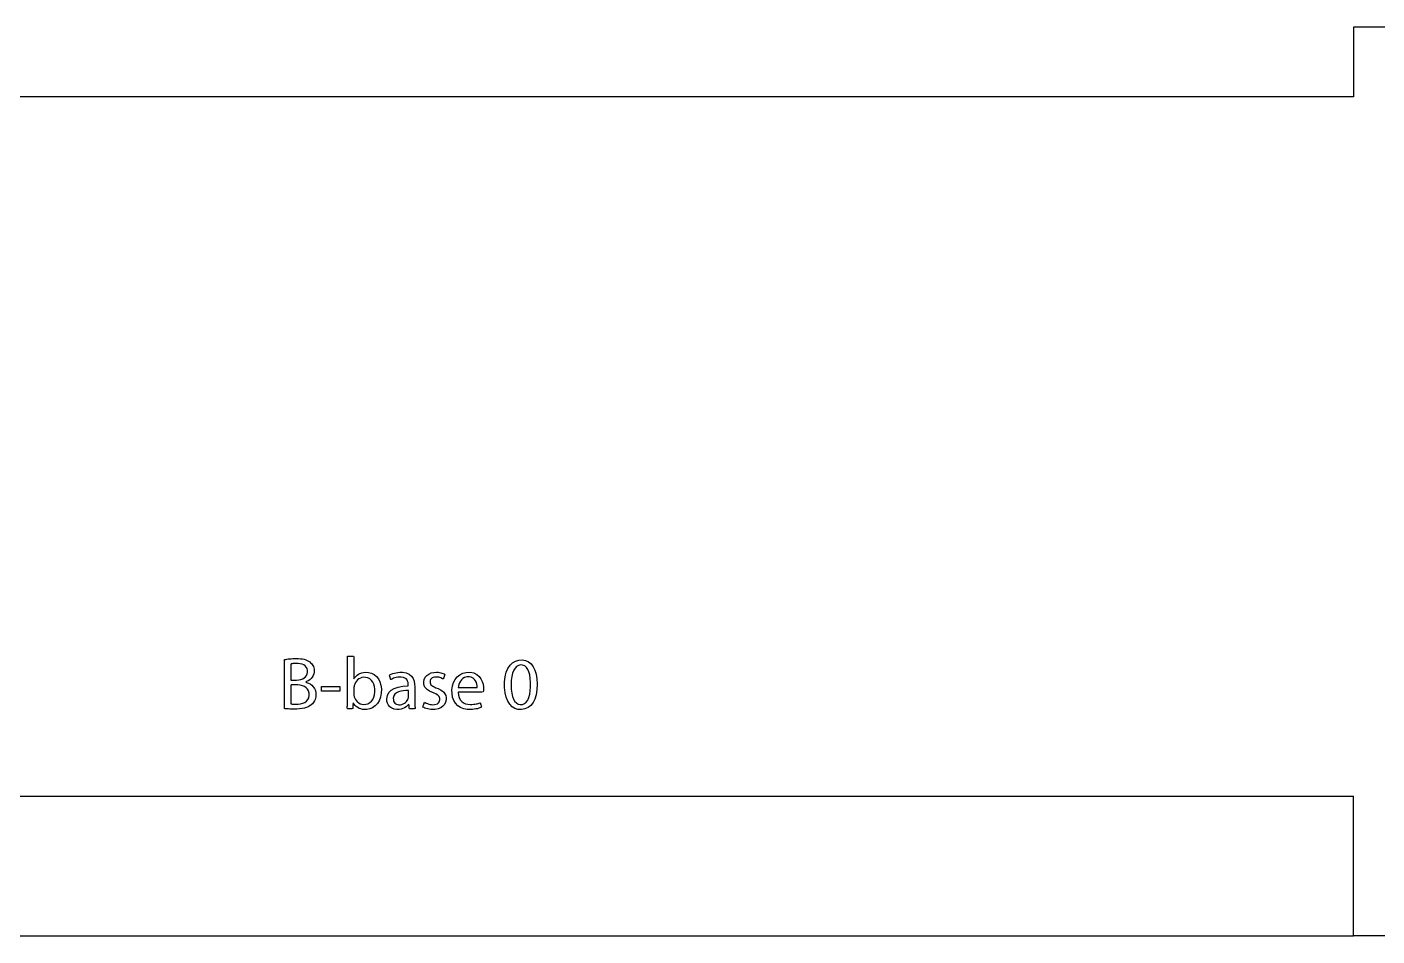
# Model space of a CAD drawing. Header units: metres. Extents: x -26 to 521, y 602 to 1019.
# Drawn here: x 251 to 328.2, y 828.2 to 880.2 of the extents above; entities that cross this region are included whole.
import ezdxf

# ---------------------------------------------------------------- set-up
doc = ezdxf.new("R2010")
doc.units = ezdxf.units.M

msp = doc.modelspace()

# ---------------------------------------------------------------- linework, layer by layer
at = {"layer": 'COMPONENT1'}
for p, q in [((346.881, 880.151), (326.881, 880.151)), ((326.881, 880.151), (326.881, 876.151)), ((326.881, 876.151), (231.336, 876.151)), ((231.336, 836.151), (326.881, 836.151)), ((326.881, 828.151), (326.881, 836.151)), ((231.336, 828.151), (326.881, 828.151)), ((346.881, 828.151), (326.881, 828.151))]:
    msp.add_line(p, q, dxfattribs=at)
at = {"layer": 'COMPONENT2'}
for p, q in [((265.703, 843.961), (265.767, 843.974)), ((265.703, 843.843), (265.703, 843.961)), ((265.703, 843.533), (265.703, 843.843)), ((265.767, 843.974), (265.838, 843.986)), ((265.838, 843.986), (265.916, 843.997)), ((265.916, 843.997), (266, 844.006)), ((266, 844.006), (266.088, 844.013)), ((266.088, 844.013), (266.179, 844.019)), ((266.179, 844.019), (266.272, 844.023)), ((266.272, 844.023), (266.366, 844.024)), ((266.366, 844.024), (266.493, 844.022)), ((266.493, 844.022), (266.614, 844.013)), ((266.614, 844.013), (266.724, 843.999)), ((266.724, 843.999), (266.824, 843.978)), ((266.824, 843.978), (266.915, 843.951)), ((266.915, 843.951), (266.997, 843.916)), ((266.997, 843.916), (267.073, 843.875)), ((267.073, 843.875), (267.141, 843.827)), ((267.141, 843.827), (267.196, 843.782)), ((269.305, 844.155), (269.362, 844.155)), ((269.305, 844.051), (269.305, 844.155)), ((269.305, 843.775), (269.305, 844.051)), ((269.362, 844.155), (269.42, 844.155)), ((269.42, 844.155), (269.486, 844.155)), ((269.486, 844.155), (269.554, 844.155)), ((269.554, 844.155), (269.613, 844.155)), ((269.613, 844.155), (269.655, 844.155)), ((269.655, 844.155), (269.673, 844.109)), ((269.673, 844.109), (269.673, 843.972)), ((269.673, 843.972), (269.673, 843.773)), ((278.756, 843.783), (278.921, 843.881)), ((278.921, 843.881), (279.105, 843.935)), ((279.105, 843.935), (279.305, 843.946)), ((279.305, 843.946), (279.498, 843.913)), ((279.498, 843.913), (279.668, 843.836)), ((279.668, 843.836), (279.815, 843.717)), ((265.703, 843.092), (265.703, 843.533)), ((265.703, 842.586), (265.703, 843.092)), ((266.089, 843.719), (266.071, 843.662)), ((266.071, 843.662), (266.071, 843.552)), ((266.071, 843.552), (266.071, 843.403)), ((266.071, 843.403), (266.071, 843.237)), ((266.071, 843.237), (266.071, 843.073)), ((266.071, 843.073), (266.071, 842.93)), ((266.116, 843.723), (266.089, 843.719)), ((266.146, 843.728), (266.116, 843.723)), ((266.181, 843.731), (266.146, 843.728)), ((266.221, 843.735), (266.181, 843.731)), ((266.266, 843.737), (266.221, 843.735)), ((266.316, 843.739), (266.266, 843.737)), ((266.373, 843.74), (266.316, 843.739)), ((266.476, 843.738), (266.373, 843.74)), ((266.6, 843.724), (266.476, 843.738)), ((266.71, 843.698), (266.6, 843.724)), ((266.806, 843.657), (266.71, 843.698)), ((266.885, 843.602), (266.806, 843.657)), ((266.948, 843.532), (266.885, 843.602)), ((266.906, 842.978), (266.962, 843.054)), ((266.991, 843.446), (266.948, 843.532)), ((266.962, 843.054), (266.999, 843.141)), ((267.015, 843.344), (266.991, 843.446)), ((266.999, 843.141), (267.017, 843.235)), ((267.017, 843.235), (267.015, 843.344)), ((267.196, 843.782), (267.244, 843.735)), ((267.244, 843.735), (267.286, 843.681)), ((267.286, 843.681), (267.322, 843.623)), ((267.336, 843.05), (267.286, 842.963)), ((267.322, 843.623), (267.352, 843.559)), ((267.371, 843.143), (267.336, 843.05)), ((267.352, 843.559), (267.374, 843.491)), ((267.391, 843.242), (267.371, 843.143)), ((267.374, 843.491), (267.388, 843.417)), ((267.388, 843.417), (267.395, 843.338)), ((267.395, 843.338), (267.391, 843.242)), ((269.305, 843.385), (269.305, 843.775)), ((269.305, 842.937), (269.305, 843.385)), ((269.673, 843.773), (269.673, 843.542)), ((269.673, 843.542), (269.673, 843.306)), ((269.673, 843.306), (269.673, 843.096)), ((269.673, 843.096), (269.673, 842.941)), ((269.782, 843.005), (269.852, 843.07)), ((269.852, 843.07), (269.931, 843.126)), ((269.931, 843.126), (270.02, 843.172)), ((270.02, 843.172), (270.118, 843.207)), ((270.118, 843.207), (270.224, 843.23)), ((270.224, 843.23), (270.34, 843.24)), ((270.34, 843.24), (270.503, 843.233)), ((270.503, 843.233), (270.675, 843.189)), ((270.675, 843.189), (270.828, 843.111)), ((270.828, 843.111), (270.961, 843.001)), ((271.699, 843.059), (271.729, 843.082)), ((271.708, 843.032), (271.699, 843.059)), ((271.722, 842.99), (271.708, 843.032)), ((271.729, 843.082), (271.808, 843.123)), ((271.808, 843.123), (271.895, 843.158)), ((271.895, 843.158), (271.988, 843.188)), ((271.988, 843.188), (272.087, 843.212)), ((272.087, 843.212), (272.191, 843.229)), ((272.191, 843.229), (272.297, 843.239)), ((272.297, 843.239), (272.447, 843.239)), ((272.447, 843.239), (272.668, 843.202)), ((272.668, 843.202), (272.84, 843.125)), ((272.84, 843.125), (272.969, 843.014)), ((273.76, 842.948), (273.845, 843.051)), ((273.845, 843.051), (273.957, 843.135)), ((273.957, 843.135), (274.093, 843.197)), ((274.093, 843.197), (274.251, 843.233)), ((274.251, 843.233), (274.401, 843.241)), ((274.401, 843.241), (274.486, 843.236)), ((274.486, 843.236), (274.566, 843.226)), ((274.566, 843.226), (274.642, 843.21)), ((274.642, 843.21), (274.712, 843.19)), ((274.712, 843.19), (274.776, 843.166)), ((274.776, 843.166), (274.833, 843.139)), ((274.833, 843.139), (274.876, 843.114)), ((274.856, 843.056), (274.839, 843.003)), ((274.876, 843.114), (274.856, 843.056)), ((275.589, 842.978), (275.735, 843.097)), ((275.735, 843.097), (275.906, 843.183)), ((275.906, 843.183), (276.101, 843.232)), ((276.101, 843.232), (276.324, 843.238)), ((276.324, 843.238), (276.536, 843.197)), ((276.536, 843.197), (276.708, 843.115)), ((276.708, 843.115), (276.842, 843)), ((278.331, 842.981), (278.396, 843.241)), ((278.396, 843.241), (278.491, 843.462)), ((278.491, 843.462), (278.611, 843.643)), ((278.611, 843.643), (278.756, 843.783)), ((278.756, 843.189), (278.709, 842.996)), ((278.819, 843.35), (278.756, 843.189)), ((278.896, 843.478), (278.819, 843.35)), ((278.987, 843.572), (278.896, 843.478)), ((279.088, 843.633), (278.987, 843.572)), ((279.199, 843.659), (279.088, 843.633)), ((279.328, 843.649), (279.199, 843.659)), ((279.446, 843.602), (279.328, 843.649)), ((279.545, 843.52), (279.446, 843.602)), ((279.627, 843.405), (279.545, 843.52)), ((279.691, 843.259), (279.627, 843.405)), ((279.738, 843.084), (279.691, 843.259)), ((279.769, 842.884), (279.738, 843.084)), ((279.815, 843.717), (279.938, 843.558)), ((279.938, 843.558), (280.035, 843.361)), ((280.035, 843.361), (280.105, 843.127)), ((280.105, 843.127), (280.148, 842.858)), ((265.703, 842.076), (265.703, 842.586)), ((266.071, 842.93), (266.071, 842.83)), ((266.071, 842.83), (266.071, 842.793)), ((266.071, 842.793), (266.121, 842.793)), ((266.079, 842.518), (266.071, 842.455)), ((266.071, 842.455), (266.071, 842.325)), ((266.071, 842.325), (266.071, 842.15)), ((266.109, 842.518), (266.079, 842.518)), ((266.153, 842.518), (266.109, 842.518)), ((266.121, 842.793), (266.172, 842.793)), ((266.207, 842.518), (266.153, 842.518)), ((266.172, 842.793), (266.232, 842.793)), ((266.262, 842.518), (266.207, 842.518)), ((266.232, 842.793), (266.292, 842.793)), ((266.313, 842.518), (266.262, 842.518)), ((266.292, 842.793), (266.346, 842.793)), ((266.373, 842.518), (266.313, 842.518)), ((266.346, 842.793), (266.386, 842.793)), ((266.463, 842.515), (266.373, 842.518)), ((266.386, 842.793), (266.513, 842.798)), ((266.601, 842.498), (266.463, 842.515)), ((266.513, 842.798), (266.635, 842.821)), ((266.729, 842.466), (266.601, 842.498)), ((266.635, 842.821), (266.742, 842.86)), ((266.843, 842.418), (266.729, 842.466)), ((266.742, 842.86), (266.832, 842.912)), ((266.832, 842.912), (266.906, 842.978)), ((266.941, 842.352), (266.843, 842.418)), ((266.956, 842.704), (266.913, 842.687)), ((266.913, 842.687), (266.964, 842.661)), ((267.019, 842.269), (266.941, 842.352)), ((267.056, 842.753), (266.956, 842.704)), ((266.964, 842.661), (267.066, 842.622)), ((267.076, 842.168), (267.019, 842.269)), ((267.145, 842.814), (267.056, 842.753)), ((267.066, 842.622), (267.166, 842.568)), ((267.222, 842.884), (267.145, 842.814)), ((267.166, 842.568), (267.261, 842.499)), ((267.286, 842.963), (267.222, 842.884)), ((267.261, 842.499), (267.345, 842.413)), ((267.345, 842.413), (267.415, 842.311)), ((267.415, 842.311), (267.467, 842.191)), ((267.824, 842.158), (267.824, 842.429)), ((267.824, 842.429), (268.869, 842.429)), ((268.869, 842.429), (268.869, 842.158)), ((269.305, 842.486), (269.305, 842.937)), ((269.305, 842.088), (269.305, 842.486)), ((269.673, 842.941), (269.673, 842.87)), ((269.673, 842.87), (269.721, 842.93)), ((269.675, 842.375), (269.673, 842.335)), ((269.673, 842.335), (269.673, 842.273)), ((269.673, 842.273), (269.673, 842.215)), ((269.679, 842.415), (269.675, 842.375)), ((269.685, 842.452), (269.679, 842.415)), ((269.693, 842.487), (269.685, 842.452)), ((269.718, 842.563), (269.693, 842.487)), ((269.763, 842.654), (269.718, 842.563)), ((269.721, 842.93), (269.782, 843.005)), ((269.819, 842.735), (269.763, 842.654)), ((269.885, 842.804), (269.819, 842.735)), ((269.96, 842.86), (269.885, 842.804)), ((270.041, 842.904), (269.96, 842.86)), ((270.128, 842.933), (270.041, 842.904)), ((270.218, 842.948), (270.128, 842.933)), ((270.339, 842.944), (270.218, 842.948)), ((270.469, 842.912), (270.339, 842.944)), ((270.58, 842.853), (270.469, 842.912)), ((270.674, 842.771), (270.58, 842.853)), ((270.75, 842.669), (270.674, 842.771)), ((270.808, 842.55), (270.75, 842.669)), ((270.847, 842.417), (270.808, 842.55)), ((270.868, 842.273), (270.847, 842.417)), ((270.869, 842.115), (270.868, 842.273)), ((270.961, 843.001), (271.072, 842.862)), ((271.072, 842.862), (271.157, 842.696)), ((271.157, 842.696), (271.216, 842.506)), ((271.216, 842.506), (271.244, 842.294)), ((271.244, 842.294), (271.24, 842.048)), ((271.739, 842.939), (271.722, 842.99)), ((271.757, 842.888), (271.739, 842.939)), ((271.771, 842.845), (271.757, 842.888)), ((271.78, 842.818), (271.771, 842.845)), ((271.808, 842.831), (271.78, 842.818)), ((271.801, 842.212), (271.98, 842.318)), ((271.874, 842.867), (271.808, 842.831)), ((271.945, 842.898), (271.874, 842.867)), ((272.02, 842.923), (271.945, 842.898)), ((271.98, 842.318), (272.204, 842.394)), ((272.099, 842.943), (272.02, 842.923)), ((272.179, 842.957), (272.099, 842.943)), ((272.261, 842.964), (272.179, 842.957)), ((272.204, 842.394), (272.473, 842.44)), ((272.368, 842.965), (272.261, 842.964)), ((272.511, 842.941), (272.368, 842.965)), ((272.473, 842.44), (272.784, 842.454)), ((272.618, 842.889), (272.511, 842.941)), ((272.692, 842.818), (272.618, 842.889)), ((272.741, 842.734), (272.692, 842.818)), ((272.769, 842.646), (272.741, 842.734)), ((272.782, 842.561), (272.769, 842.646)), ((272.784, 842.487), (272.782, 842.561)), ((272.784, 842.454), (272.784, 842.487)), ((272.969, 843.014), (273.059, 842.877)), ((273.059, 842.877), (273.116, 842.721)), ((273.116, 842.721), (273.145, 842.554)), ((273.145, 842.554), (273.153, 842.407)), ((273.153, 842.407), (273.153, 842.355)), ((273.153, 842.355), (273.153, 842.242)), ((273.673, 842.699), (273.702, 842.83)), ((273.673, 842.582), (273.673, 842.699)), ((273.695, 842.485), (273.673, 842.582)), ((273.738, 842.394), (273.695, 842.485)), ((273.702, 842.83), (273.76, 842.948)), ((273.803, 842.309), (273.738, 842.394)), ((273.89, 842.231), (273.803, 842.309)), ((274.041, 842.766), (274.03, 842.705)), ((274.03, 842.705), (274.033, 842.639)), ((274.033, 842.639), (274.05, 842.579)), ((274.065, 842.822), (274.041, 842.766)), ((274.05, 842.579), (274.082, 842.528)), ((274.103, 842.871), (274.065, 842.822)), ((274.082, 842.528), (274.13, 842.481)), ((274.154, 842.912), (274.103, 842.871)), ((274.13, 842.481), (274.193, 842.438)), ((274.217, 842.942), (274.154, 842.912)), ((274.193, 842.438), (274.272, 842.397)), ((274.293, 842.961), (274.217, 842.942)), ((274.272, 842.397), (274.368, 842.355)), ((274.379, 842.966), (274.293, 842.961)), ((274.368, 842.355), (274.496, 842.303)), ((274.456, 842.961), (274.379, 842.966)), ((274.527, 842.949), (274.456, 842.961)), ((274.496, 842.303), (274.622, 842.242)), ((274.593, 842.932), (274.527, 842.949)), ((274.652, 842.912), (274.593, 842.932)), ((274.704, 842.889), (274.652, 842.912)), ((274.749, 842.866), (274.704, 842.889)), ((274.792, 842.858), (274.749, 842.866)), ((274.804, 842.895), (274.792, 842.858)), ((274.821, 842.947), (274.804, 842.895)), ((274.839, 843.003), (274.821, 842.947)), ((275.286, 842.241), (275.317, 842.456)), ((275.317, 842.456), (275.378, 842.653)), ((275.378, 842.653), (275.47, 842.828)), ((275.47, 842.828), (275.589, 842.978)), ((275.652, 842.437), (275.647, 842.374)), ((275.647, 842.374), (275.717, 842.374)), ((275.677, 842.535), (275.652, 842.437)), ((275.714, 842.634), (275.677, 842.535)), ((275.765, 842.727), (275.714, 842.634)), ((275.717, 842.374), (275.85, 842.374)), ((275.831, 842.812), (275.765, 842.727)), ((275.913, 842.883), (275.831, 842.812)), ((275.85, 842.374), (276.025, 842.374)), ((276.011, 842.937), (275.913, 842.883)), ((276.126, 842.968), (276.011, 842.937)), ((276.025, 842.374), (276.219, 842.374)), ((276.262, 842.973), (276.126, 842.968)), ((276.219, 842.374), (276.408, 842.374)), ((276.391, 842.948), (276.262, 842.973)), ((276.495, 842.899), (276.391, 842.948)), ((276.408, 842.374), (276.572, 842.374)), ((276.577, 842.83), (276.495, 842.899)), ((276.572, 842.374), (276.687, 842.374)), ((276.639, 842.747), (276.577, 842.83)), ((276.683, 842.654), (276.639, 842.747)), ((276.712, 842.558), (276.683, 842.654)), ((276.687, 842.374), (276.73, 842.374)), ((276.726, 842.463), (276.712, 842.558)), ((276.73, 842.374), (276.726, 842.463)), ((276.842, 843), (276.944, 842.862)), ((276.944, 842.862), (277.015, 842.709)), ((277.015, 842.709), (277.061, 842.55)), ((277.061, 842.55), (277.084, 842.394)), ((277.084, 842.394), (277.089, 842.274)), ((277.089, 842.274), (277.089, 842.248)), ((278.297, 842.682), (278.331, 842.981)), ((278.298, 842.357), (278.297, 842.682)), ((278.332, 842.062), (278.298, 842.357)), ((278.679, 842.77), (278.669, 842.513)), ((278.669, 842.513), (278.679, 842.267)), ((278.709, 842.996), (278.679, 842.77)), ((278.679, 842.267), (278.706, 842.049)), ((279.768, 842.182), (279.784, 842.414)), ((279.784, 842.659), (279.769, 842.884)), ((279.784, 842.414), (279.784, 842.659)), ((280.163, 842.556), (280.147, 842.234)), ((280.148, 842.858), (280.163, 842.556)), ((265.703, 841.627), (265.703, 842.076)), ((265.703, 841.3), (265.703, 841.627)), ((266.071, 842.15), (266.071, 841.954)), ((266.071, 841.954), (266.071, 841.76)), ((266.071, 841.76), (266.071, 841.593)), ((266.071, 841.593), (266.071, 841.475)), ((266.747, 841.468), (266.858, 841.517)), ((266.858, 841.517), (266.954, 841.584)), ((266.954, 841.584), (267.03, 841.671)), ((267.03, 841.671), (267.083, 841.779)), ((267.107, 842.049), (267.076, 842.168)), ((267.083, 841.779), (267.109, 841.909)), ((267.109, 841.909), (267.107, 842.049)), ((267.342, 841.485), (267.293, 841.429)), ((267.385, 841.546), (267.342, 841.485)), ((267.422, 841.612), (267.385, 841.546)), ((267.453, 841.683), (267.422, 841.612)), ((267.477, 841.76), (267.453, 841.683)), ((267.467, 842.191), (267.496, 842.054)), ((267.493, 841.841), (267.477, 841.76)), ((267.5, 841.927), (267.493, 841.841)), ((267.496, 842.054), (267.5, 841.927)), ((268.869, 842.158), (267.824, 842.158)), ((269.302, 841.477), (269.304, 841.547)), ((269.304, 841.547), (269.305, 841.617)), ((269.305, 841.801), (269.305, 842.088)), ((269.305, 841.681), (269.305, 841.801)), ((269.305, 841.617), (269.305, 841.681)), ((269.635, 841.485), (269.625, 841.461)), ((269.67, 841.43), (269.635, 841.485)), ((269.673, 842.215), (269.673, 842.149)), ((269.673, 842.149), (269.673, 842.084)), ((269.673, 842.084), (269.673, 842.027)), ((269.673, 842.027), (269.673, 841.972)), ((269.673, 841.972), (269.674, 841.938)), ((269.674, 841.938), (269.677, 841.904)), ((269.677, 841.904), (269.682, 841.871)), ((269.682, 841.871), (269.69, 841.839)), ((269.69, 841.839), (269.717, 841.758)), ((269.717, 841.758), (269.759, 841.674)), ((269.759, 841.674), (269.813, 841.599)), ((269.813, 841.599), (269.878, 841.534)), ((269.878, 841.534), (269.952, 841.481)), ((269.952, 841.481), (270.035, 841.441)), ((270.475, 841.441), (270.585, 841.5)), ((270.585, 841.5), (270.678, 841.583)), ((270.678, 841.583), (270.754, 841.688)), ((270.754, 841.688), (270.811, 841.812)), ((270.811, 841.812), (270.85, 841.955)), ((270.85, 841.955), (270.869, 842.115)), ((271.12, 841.611), (271.014, 841.444)), ((271.197, 841.813), (271.12, 841.611)), ((271.24, 842.048), (271.197, 841.813)), ((271.554, 841.722), (271.587, 841.913)), ((271.562, 841.587), (271.554, 841.722)), ((271.596, 841.468), (271.562, 841.587)), ((271.587, 841.913), (271.67, 842.076)), ((271.67, 842.076), (271.801, 842.212)), ((271.954, 841.889), (271.926, 841.764)), ((271.926, 841.764), (271.93, 841.667)), ((271.93, 841.667), (271.947, 841.593)), ((271.947, 841.593), (271.976, 841.53)), ((272.015, 841.989), (271.954, 841.889)), ((271.976, 841.53), (272.016, 841.478)), ((272.106, 842.066), (272.015, 841.989)), ((272.219, 842.123), (272.106, 842.066)), ((272.35, 842.161), (272.219, 842.123)), ((272.493, 842.184), (272.35, 842.161)), ((272.643, 842.195), (272.493, 842.184)), ((272.571, 841.463), (272.633, 841.51)), ((272.633, 841.51), (272.686, 841.564)), ((272.793, 842.196), (272.643, 842.195)), ((272.686, 841.564), (272.728, 841.622)), ((272.728, 841.622), (272.761, 841.684)), ((272.761, 841.684), (272.778, 841.728)), ((272.778, 841.728), (272.785, 841.759)), ((272.785, 841.759), (272.79, 841.789)), ((272.79, 841.789), (272.792, 841.817)), ((272.792, 841.817), (272.793, 841.861)), ((272.793, 842.143), (272.793, 842.196)), ((272.793, 842.088), (272.793, 842.143)), ((272.793, 842.025), (272.793, 842.088)), ((272.793, 841.961), (272.793, 842.025)), ((272.793, 841.904), (272.793, 841.961)), ((272.793, 841.861), (272.793, 841.904)), ((273.153, 842.242), (273.153, 842.093)), ((273.153, 842.093), (273.153, 841.934)), ((273.153, 841.934), (273.153, 841.788)), ((273.153, 841.788), (273.153, 841.683)), ((273.153, 841.683), (273.153, 841.642)), ((273.153, 841.642), (273.153, 841.568)), ((273.153, 841.568), (273.155, 841.494)), ((273.155, 841.494), (273.157, 841.422)), ((273.687, 841.474), (273.704, 841.528)), ((273.704, 841.528), (273.756, 841.499)), ((273.756, 841.499), (273.817, 841.471)), ((273.998, 842.159), (273.89, 842.231)), ((274.13, 842.094), (273.998, 842.159)), ((274.263, 842.043), (274.13, 842.094)), ((274.359, 842), (274.263, 842.043)), ((274.437, 841.956), (274.359, 842)), ((274.498, 841.91), (274.437, 841.956)), ((274.452, 841.441), (274.51, 841.484)), ((274.543, 841.859), (274.498, 841.91)), ((274.51, 841.484), (274.553, 841.538)), ((274.573, 841.803), (274.543, 841.859)), ((274.553, 841.538), (274.58, 841.599)), ((274.589, 841.739), (274.573, 841.803)), ((274.58, 841.599), (274.592, 841.668)), ((274.592, 841.668), (274.589, 841.739)), ((274.622, 842.242), (274.729, 842.172)), ((274.729, 842.172), (274.815, 842.094)), ((274.815, 842.094), (274.88, 842.006)), ((274.918, 841.518), (274.857, 841.395)), ((274.88, 842.006), (274.925, 841.906)), ((274.949, 841.658), (274.918, 841.518)), ((274.925, 841.906), (274.948, 841.793)), ((274.948, 841.793), (274.949, 841.658)), ((275.288, 842.017), (275.286, 842.241)), ((275.323, 841.809), (275.288, 842.017)), ((275.391, 841.623), (275.323, 841.809)), ((275.489, 841.462), (275.391, 841.623)), ((275.638, 842.107), (275.655, 841.934)), ((275.698, 842.107), (275.638, 842.107)), ((275.655, 841.934), (275.697, 841.787)), ((275.697, 841.787), (275.762, 841.666)), ((275.857, 842.107), (275.698, 842.107)), ((275.762, 841.666), (275.846, 841.568)), ((275.846, 841.568), (275.947, 841.493)), ((276.083, 842.107), (275.857, 842.107)), ((275.947, 841.493), (276.063, 841.44)), ((276.343, 842.107), (276.083, 842.107)), ((276.604, 842.107), (276.343, 842.107)), ((276.835, 842.107), (276.604, 842.107)), ((277.003, 842.107), (276.835, 842.107)), ((276.844, 841.476), (276.896, 841.497)), ((276.896, 841.497), (276.916, 841.469)), ((277.079, 842.122), (277.003, 842.107)), ((277.084, 842.158), (277.079, 842.122)), ((277.087, 842.199), (277.084, 842.158)), ((277.089, 842.248), (277.087, 842.199)), ((278.394, 841.805), (278.332, 842.062)), ((278.483, 841.587), (278.394, 841.805)), ((278.596, 841.407), (278.483, 841.587)), ((278.706, 842.049), (278.751, 841.861)), ((278.751, 841.861), (278.813, 841.702)), ((278.813, 841.702), (278.889, 841.575)), ((278.889, 841.575), (278.979, 841.481)), ((278.979, 841.481), (279.082, 841.42)), ((279.441, 841.45), (279.54, 841.533)), ((279.54, 841.533), (279.622, 841.65)), ((279.622, 841.65), (279.687, 841.798)), ((279.687, 841.798), (279.736, 841.977)), ((279.736, 841.977), (279.768, 842.182)), ((279.926, 841.502), (279.797, 841.339)), ((280.028, 841.707), (279.926, 841.502)), ((280.102, 841.951), (280.028, 841.707)), ((280.147, 842.234), (280.102, 841.951)), ((265.703, 841.161), (265.703, 841.3)), ((265.746, 841.154), (265.703, 841.161)), ((265.801, 841.148), (265.746, 841.154)), ((265.862, 841.142), (265.801, 841.148)), ((265.929, 841.137), (265.862, 841.142)), ((266.002, 841.133), (265.929, 841.137)), ((266.081, 841.129), (266.002, 841.133)), ((266.071, 841.475), (266.071, 841.43)), ((266.071, 841.43), (266.1, 841.426)), ((266.165, 841.127), (266.081, 841.129)), ((266.1, 841.426), (266.131, 841.422)), ((266.131, 841.422), (266.165, 841.42)), ((266.165, 841.42), (266.201, 841.417)), ((266.255, 841.126), (266.165, 841.127)), ((266.201, 841.417), (266.24, 841.416)), ((266.24, 841.416), (266.281, 841.414)), ((266.408, 841.128), (266.255, 841.126)), ((266.281, 841.414), (266.324, 841.414)), ((266.324, 841.414), (266.37, 841.413)), ((266.37, 841.413), (266.49, 841.418)), ((266.563, 841.138), (266.408, 841.128)), ((266.49, 841.418), (266.623, 841.435)), ((266.706, 841.157), (266.563, 841.138)), ((266.623, 841.435), (266.747, 841.468)), ((266.836, 841.183), (266.706, 841.157)), ((266.953, 841.217), (266.836, 841.183)), ((267.059, 841.261), (266.953, 841.217)), ((267.152, 841.312), (267.059, 841.261)), ((267.233, 841.372), (267.152, 841.312)), ((267.293, 841.429), (267.233, 841.372)), ((269.292, 841.215), (269.295, 841.276)), ((269.298, 841.151), (269.292, 841.215)), ((269.295, 841.276), (269.298, 841.341)), ((269.298, 841.341), (269.3, 841.408)), ((269.33, 841.151), (269.298, 841.151)), ((269.3, 841.408), (269.302, 841.477)), ((269.378, 841.151), (269.33, 841.151)), ((269.435, 841.151), (269.378, 841.151)), ((269.493, 841.151), (269.435, 841.151)), ((269.546, 841.151), (269.493, 841.151)), ((269.606, 841.159), (269.546, 841.151)), ((269.608, 841.191), (269.606, 841.159)), ((269.611, 841.241), (269.608, 841.191)), ((269.615, 841.3), (269.611, 841.241)), ((269.619, 841.362), (269.615, 841.3)), ((269.623, 841.418), (269.619, 841.362)), ((269.625, 841.461), (269.623, 841.418)), ((269.736, 841.346), (269.67, 841.43)), ((269.809, 841.275), (269.736, 841.346)), ((269.889, 841.217), (269.809, 841.275)), ((269.975, 841.172), (269.889, 841.217)), ((270.068, 841.138), (269.975, 841.172)), ((270.035, 841.441), (270.125, 841.414)), ((270.166, 841.117), (270.068, 841.138)), ((270.125, 841.414), (270.22, 841.401)), ((270.271, 841.106), (270.166, 841.117)), ((270.22, 841.401), (270.348, 841.408)), ((270.41, 841.109), (270.271, 841.106)), ((270.348, 841.408), (270.475, 841.441)), ((270.577, 841.142), (270.41, 841.109)), ((270.737, 841.209), (270.577, 841.142)), ((270.885, 841.31), (270.737, 841.209)), ((271.014, 841.444), (270.885, 841.31)), ((271.654, 841.358), (271.596, 841.468)), ((271.737, 841.262), (271.654, 841.358)), ((271.844, 841.185), (271.737, 841.262)), ((271.975, 841.131), (271.844, 841.185)), ((272.131, 841.106), (271.975, 841.131)), ((272.016, 841.478), (272.064, 841.438)), ((272.064, 841.438), (272.119, 841.408)), ((272.119, 841.408), (272.18, 841.389)), ((272.265, 841.109), (272.131, 841.106)), ((272.18, 841.389), (272.246, 841.38)), ((272.246, 841.38), (272.33, 841.382)), ((272.377, 841.128), (272.265, 841.109)), ((272.33, 841.382), (272.42, 841.398)), ((272.479, 841.16), (272.377, 841.128)), ((272.42, 841.398), (272.5, 841.425)), ((272.572, 841.203), (272.479, 841.16)), ((272.5, 841.425), (272.571, 841.463)), ((272.654, 841.256), (272.572, 841.203)), ((272.725, 841.316), (272.654, 841.256)), ((272.784, 841.38), (272.725, 841.316)), ((272.818, 841.409), (272.784, 841.38)), ((272.821, 841.382), (272.818, 841.409)), ((272.826, 841.34), (272.821, 841.382)), ((272.832, 841.288), (272.826, 841.34)), ((272.838, 841.235), (272.832, 841.288)), ((272.844, 841.189), (272.838, 841.235)), ((272.85, 841.151), (272.844, 841.189)), ((272.877, 841.151), (272.85, 841.151)), ((272.929, 841.151), (272.877, 841.151)), ((272.995, 841.151), (272.929, 841.151)), ((273.065, 841.151), (272.995, 841.151)), ((273.126, 841.151), (273.065, 841.151)), ((273.181, 841.159), (273.126, 841.151)), ((273.157, 841.422), (273.161, 841.353)), ((273.161, 841.353), (273.166, 841.285)), ((273.166, 841.285), (273.173, 841.221)), ((273.173, 841.221), (273.181, 841.159)), ((273.615, 841.249), (273.634, 841.309)), ((273.669, 841.219), (273.615, 841.249)), ((273.634, 841.309), (273.651, 841.363)), ((273.651, 841.363), (273.67, 841.421)), ((273.739, 841.188), (273.669, 841.219)), ((273.67, 841.421), (273.687, 841.474)), ((273.815, 841.161), (273.739, 841.188)), ((273.896, 841.139), (273.815, 841.161)), ((273.817, 841.471), (273.884, 841.444)), ((273.884, 841.444), (273.956, 841.421)), ((273.982, 841.122), (273.896, 841.139)), ((273.956, 841.421), (274.031, 841.402)), ((274.071, 841.11), (273.982, 841.122)), ((274.031, 841.402), (274.109, 841.389)), ((274.163, 841.105), (274.071, 841.11)), ((274.109, 841.389), (274.188, 841.384)), ((274.328, 841.112), (274.163, 841.105)), ((274.188, 841.384), (274.289, 841.389)), ((274.289, 841.389), (274.379, 841.409)), ((274.5, 841.146), (274.328, 841.112)), ((274.379, 841.409), (274.452, 841.441)), ((274.646, 841.207), (274.5, 841.146)), ((274.766, 841.29), (274.646, 841.207)), ((274.857, 841.395), (274.766, 841.29)), ((275.617, 841.327), (275.489, 841.462)), ((275.773, 841.222), (275.617, 841.327)), ((275.956, 841.149), (275.773, 841.222)), ((276.164, 841.11), (275.956, 841.149)), ((276.063, 841.44), (276.19, 841.408)), ((276.342, 841.105), (276.164, 841.11)), ((276.19, 841.408), (276.325, 841.397)), ((276.325, 841.397), (276.425, 841.398)), ((276.455, 841.111), (276.342, 841.105)), ((276.425, 841.398), (276.511, 841.404)), ((276.558, 841.122), (276.455, 841.111)), ((276.511, 841.404), (276.59, 841.413)), ((276.652, 841.137), (276.558, 841.122)), ((276.59, 841.413), (276.662, 841.425)), ((276.738, 841.155), (276.652, 841.137)), ((276.662, 841.425), (276.728, 841.44)), ((276.728, 841.44), (276.788, 841.457)), ((276.814, 841.176), (276.738, 841.155)), ((276.788, 841.457), (276.844, 841.476)), ((276.882, 841.198), (276.814, 841.176)), ((276.941, 841.221), (276.882, 841.198)), ((276.916, 841.469), (276.926, 841.43)), ((276.926, 841.43), (276.938, 841.383)), ((276.938, 841.383), (276.95, 841.334)), ((276.97, 841.255), (276.941, 841.221)), ((276.95, 841.334), (276.962, 841.289)), ((276.962, 841.289), (276.97, 841.255)), ((278.733, 841.269), (278.596, 841.407)), ((278.889, 841.172), (278.733, 841.269)), ((279.064, 841.117), (278.889, 841.172)), ((279.261, 841.106), (279.064, 841.117)), ((279.082, 841.42), (279.197, 841.393)), ((279.197, 841.393), (279.326, 841.403)), ((279.464, 841.14), (279.261, 841.106)), ((279.326, 841.403), (279.441, 841.45)), ((279.643, 841.218), (279.464, 841.14)), ((279.797, 841.339), (279.643, 841.218))]:
    msp.add_line(p, q, dxfattribs=at)

doc.saveas('drawing.dxf')
